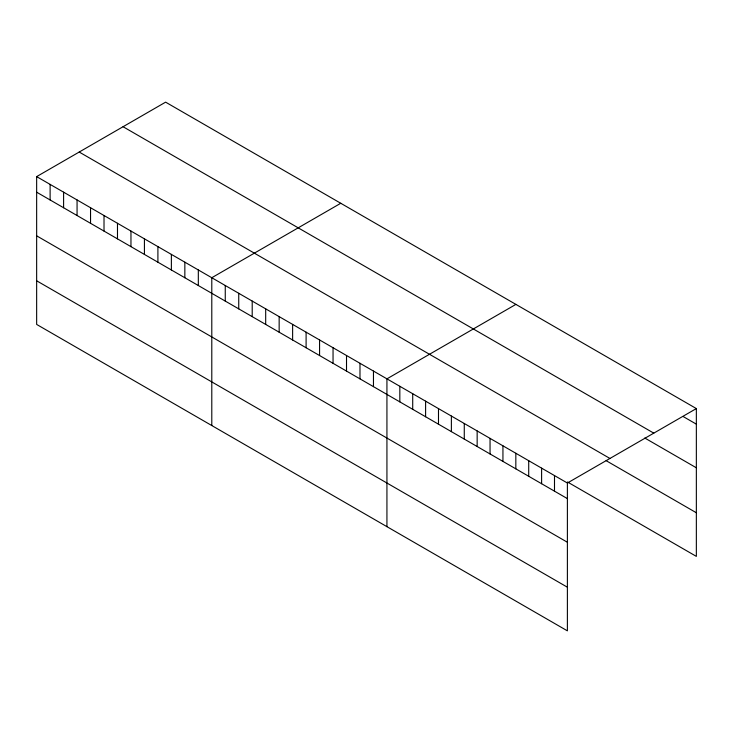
<?xml version="1.0" encoding="UTF-8"?>
<svg xmlns="http://www.w3.org/2000/svg" width="733" height="733" viewBox="0 0 733 733"><rect width="100%" height="100%" fill="white"/><g stroke="black" fill="none" stroke-linecap="round" stroke-linejoin="round"><path stroke-width="1.1" d="M36.65 176.616L567.388 483.029L567.388 630.847L36.65 324.426L36.65 176.616L165.612 102.153L696.35 408.574L696.35 556.384L567.461 481.975M340.763 203.27L211.791 277.734L211.791 425.543M515.904 304.387L386.932 378.851L386.932 526.66M567.388 483.029L696.35 408.574M683.458 416.711L696.35 424.15M123.062 126.727L653.79 433.139M644.793 438.022L696.35 467.791M79.21 152.043L609.938 458.455M606.127 460.663L696.35 512.752M36.65 192.193L567.388 498.614M36.65 235.834L567.388 542.246M36.65 280.794L567.388 587.206M554.496 475.589L554.496 491.165M541.605 468.149L541.605 483.725M528.713 460.709L528.713 476.285M515.83 453.26L515.83 468.845M502.939 445.82L502.939 461.405M490.047 438.38L490.047 453.965M477.156 430.94L477.156 446.516M464.273 423.5L464.273 439.076M451.381 416.06L451.381 431.636M438.49 408.611L438.49 424.196M425.598 401.171L425.598 416.756M412.716 393.731L412.716 409.316M399.824 386.291L399.824 401.867M373.464 371.072L373.464 386.648M359.985 363.293L359.985 378.869M346.517 355.514L346.517 371.09M333.048 347.735L333.048 363.321M319.57 339.956L319.57 355.542M306.101 332.177L306.101 347.763M292.623 324.398L292.623 339.984M279.154 316.619L279.154 332.205M265.685 308.84L265.685 324.426M252.207 301.061L252.207 316.647M238.738 293.292L238.738 308.868M225.26 285.513L225.26 301.089M198.322 269.955L198.322 285.531M184.844 262.176L184.844 277.752M171.375 254.397L171.375 269.973M157.907 246.618L157.907 262.203M144.428 238.839L144.428 254.424M130.96 231.06L130.96 246.645M117.482 223.281L117.482 238.866M104.013 215.502L104.013 231.087M90.544 207.723L90.544 223.308M77.066 199.944L77.066 215.529M63.597 192.174L63.597 207.751M50.119 184.395L50.119 199.972"/></g></svg>
